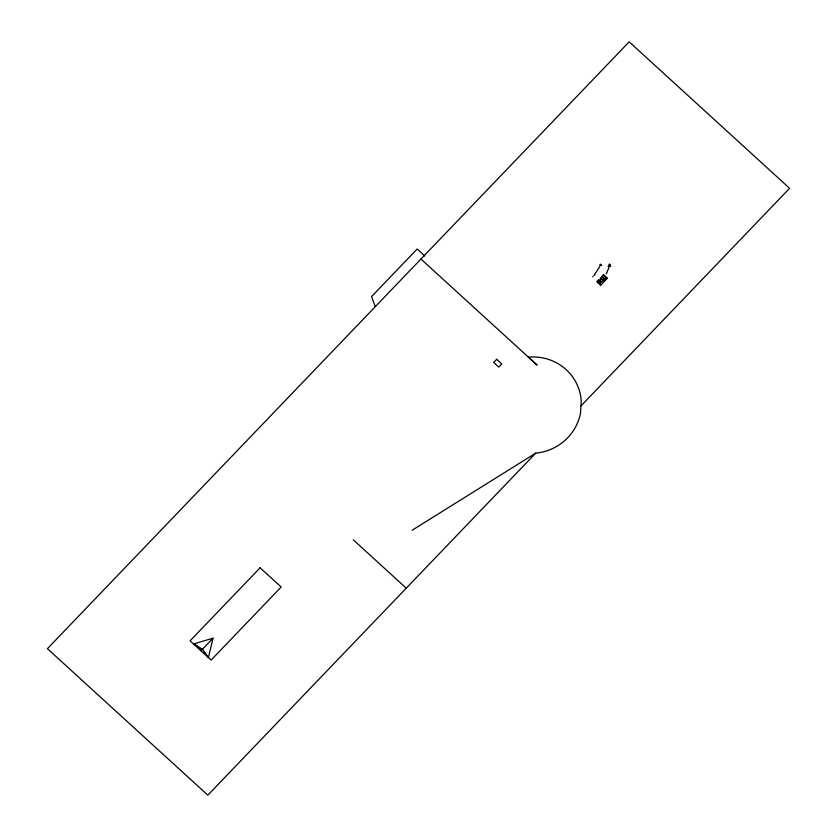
<?xml version="1.0" encoding="UTF-8"?>
<svg xmlns="http://www.w3.org/2000/svg" width="837" height="837" viewBox="0 0 837 837"><rect width="100%" height="100%" fill="white"/><g stroke="black" fill="none" stroke-linecap="round" stroke-linejoin="round"><path stroke-width="1.26" d="M213.048 638.192L208.413 657.568L202.481 649.209L193.535 643.988L213.048 638.192L200.974 650.778M610.508 264.691L609.357 266.626M606.532 273.511C605.883 274.944 607.516 270.717 608.928 267.819M609.587 263.927L608.143 266.543L608.645 266.857M599.773 266.595L594.04 275.363M599.679 265.109L600.443 264.115M593.014 276.398L592.669 276.869M598.643 279.851L596.99 281.567L597.681 282.195L599.334 280.479L598.643 279.851L599.533 281.023L601.175 279.307L600.286 278.135M606.155 277.057L603.571 274.703L601.929 276.419L605.381 279.568L607.024 277.853L607.223 278.397L600.642 285.26L597.199 282.111L598.842 280.395M603.571 274.703L600.485 278.679L601.175 279.307M600.642 285.26L599.826 283.073L603.32 280.186L601.604 278.616M600.945 278.376L603.529 280.74L605.172 279.024L602.588 276.66M420.938 259.051L537.113 365.12L528.398 357.158A49.509 48.012 -20.5 0 1 581.244 400.609L580.522 413.175A49.509 48.012 -20.5 0 1 535.722 453.131L207.838 795.15L47.406 648.685L629.162 41.85L789.594 188.315L580.941 405.966M608.541 265.475L609.21 265.35M601.657 265.151C599.899 266.375 602.117 263.435 600.307 265.36M412.139 530.239L535.722 453.131M594.678 275.049L594.49 274.672M205.452 653.394L203.83 652.724A9.605 9.312 -20.5 0 1 206.927 655.476M610.748 266.386L609.702 265.245M195.774 645.296L196.381 645.651A8.077 7.836 -20.5 0 1 198.798 648.131A2.909 2.825 -20.5 0 0 202.481 649.209M603.78 275.247L607.223 278.397M599.951 280.332L601.677 281.902M598.11 281.504L599.826 283.073M424.861 256.017L417.182 249.007L371.534 296.622L375.29 306.666M353.287 539.823L406.248 588.181M198.798 648.131L198.013 646.603M605.172 279.024L605.381 279.568M603.32 280.186L603.529 280.74M599.334 280.479L599.533 281.023M597.482 281.65L597.681 282.195M260.108 567.8L190.083 640.839L211.133 660.058L281.159 587.019L260.108 567.8M496.676 359.314L493.684 362.442L498.758 367.077L501.761 363.949L496.676 359.314"/></g></svg>
